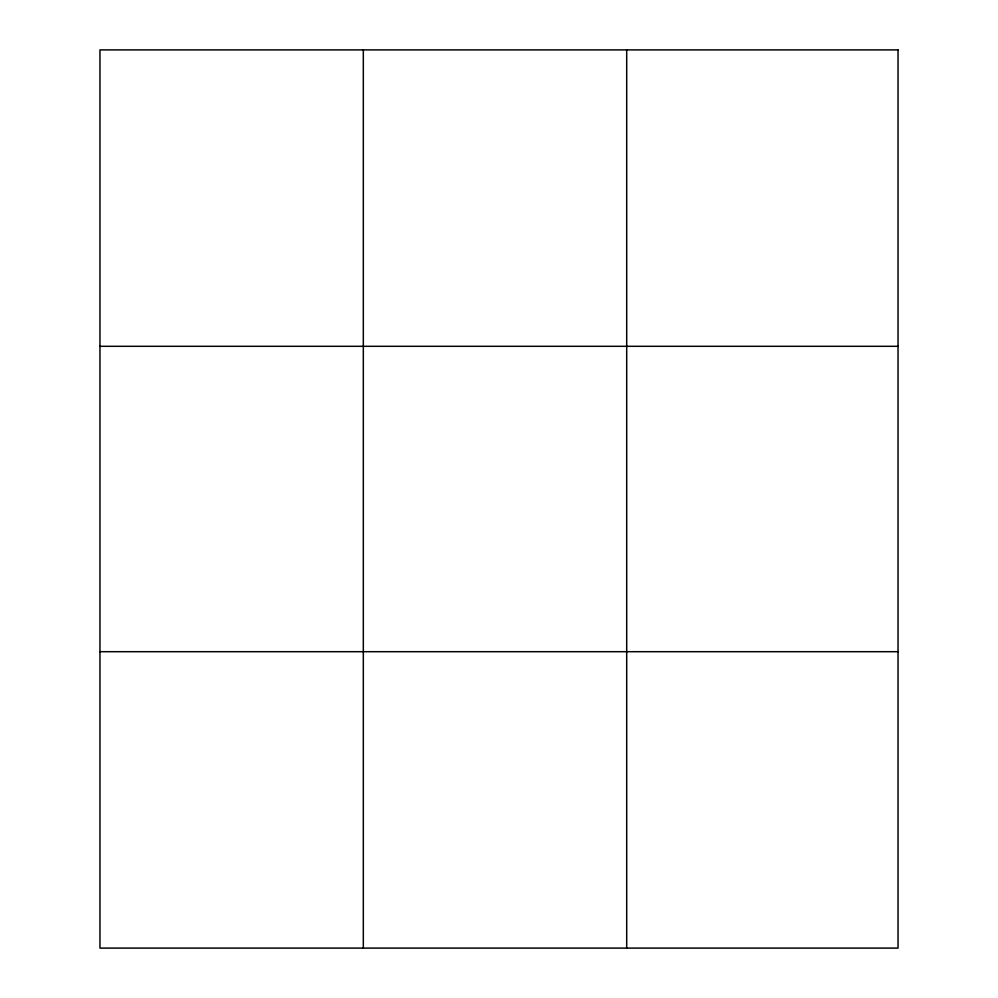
<?xml version="1.0" encoding="UTF-8"?>
<svg xmlns="http://www.w3.org/2000/svg" width="998" height="998" viewBox="0 0 998 998"><rect width="100%" height="100%" fill="white"/><g stroke="black" fill="none" stroke-linecap="round" stroke-linejoin="round"><path stroke-width="1.5" d="M363.322 948.1L363.322 49.9M626.694 948.1L626.694 49.9M99.962 346.306L898.038 346.306M99.962 651.694L898.038 651.694M898.038 49.9L898.038 948.1L99.962 948.1L99.962 49.9L898.038 49.9"/></g></svg>
